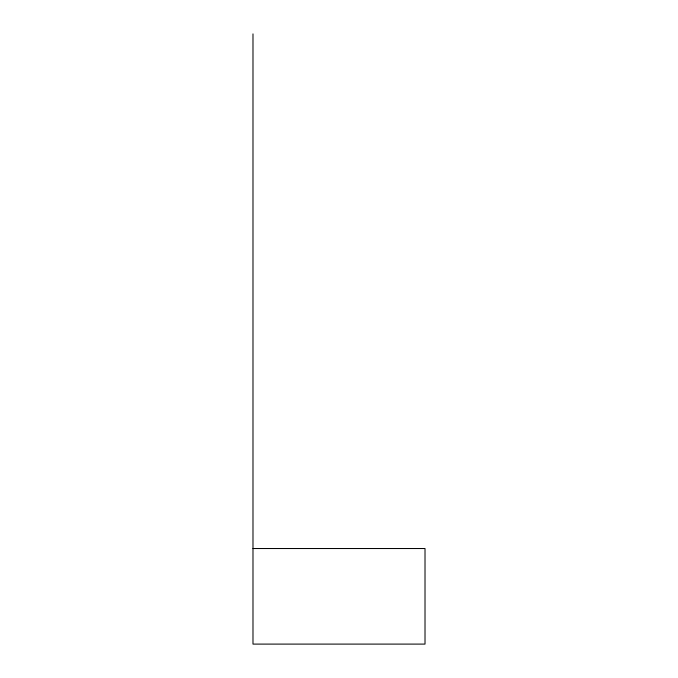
<?xml version="1.0" encoding="UTF-8"?>
<svg xmlns="http://www.w3.org/2000/svg" width="678" height="678" viewBox="0 0 678 678"><rect width="100%" height="100%" fill="white"/><g stroke="black" fill="none" stroke-linecap="round" stroke-linejoin="round"><path stroke-width="1.02" d="M252.987 548.527L425.013 548.527L425.013 644.1L252.987 644.1L252.987 33.9"/></g></svg>
